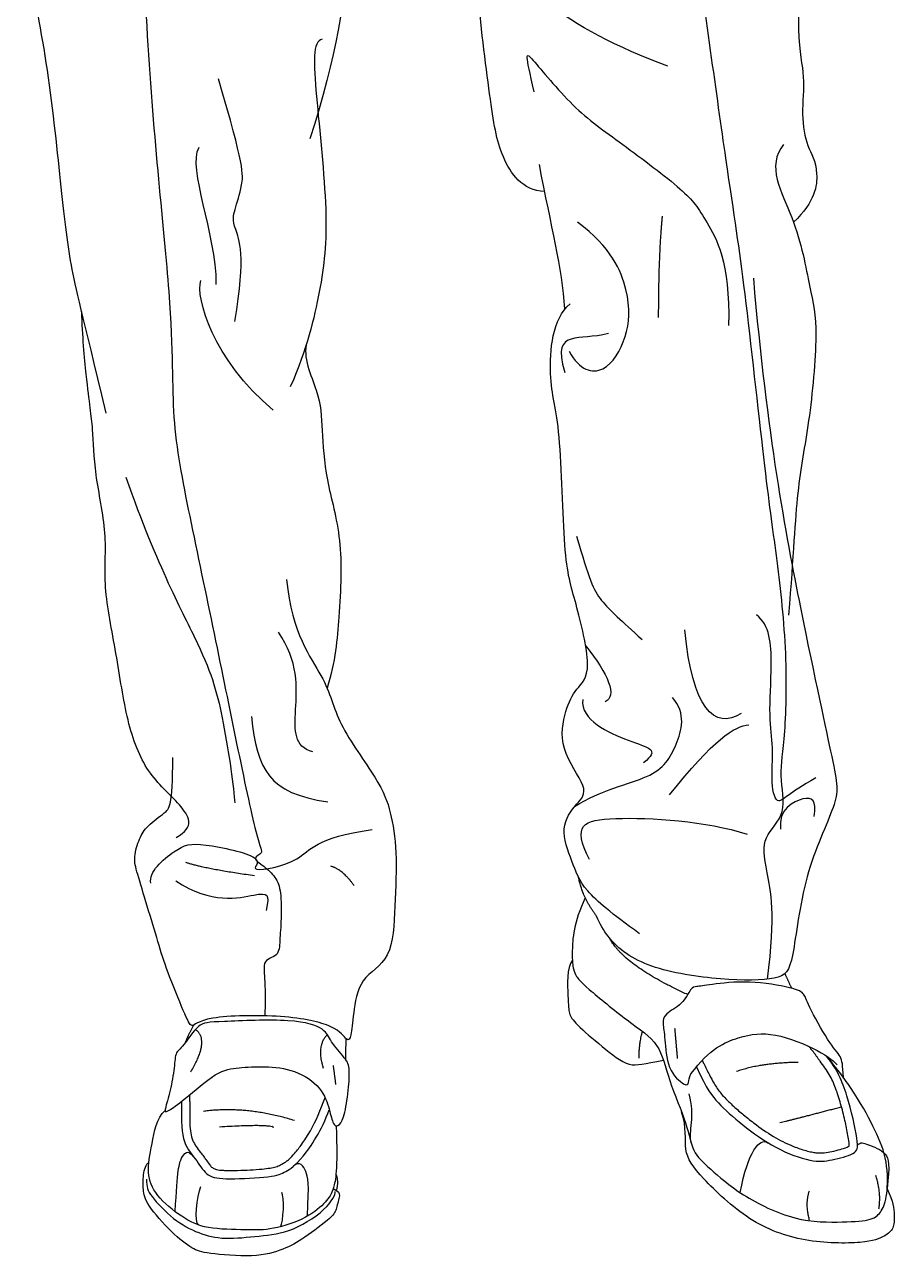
# Model space of a CAD drawing. Header units: millimetres. Extents: x -406 to 301, y 2 to 1827.
# Drawn here: x -226 to 207, y 2 to 616 of the extents above; entities that cross this region are included whole.
import ezdxf

# ---------------------------------------------------------------- set-up
doc = ezdxf.new("R2010")
doc.units = ezdxf.units.MM
doc.layers.add('ceco.net 161', color=7, linetype='Continuous')

msp = doc.modelspace()

# ---------------------------------------------------------------- linework, layer by layer
at = {"layer": 'ceco.net 161'}
for points, knots in [([(-49.23, 993.37), (-46.98, 951.97), (-37.99, 835.74), (-40.98, 804.84), (-46.17, 793.69), (-48.25, 776.3), (-55.5, 722.77), (-70.53, 700.22), (-62.23, 661.86), (-70.47, 600.9), (-84.15, 559.4)], [0.119708, 0.119708, 0.119708, 0.119708, 1, 2, 3, 4, 5, 6, 7, 8, 8, 8, 8]), ([(143.36, 818.47), (148.92, 776.61), (147.64, 766.67), (153.08, 757.38), (151.8, 737.2), (154.93, 696.77), (160.86, 663.16), (158.49, 607.79), (163.23, 590.78), (160.86, 571.4), (163.63, 554.79), (170.15, 546.63), (168.1, 528.23), (157.15, 517.93)], [0, 0, 0, 0, 1, 2, 3, 4, 5, 6, 7, 8, 9, 10, 10.788483, 10.788483, 10.788483, 10.788483]), ([(33.04, 533.22), (21.89, 533.68), (10.12, 550.49), (6.34, 575.5), (-1.91, 639.02), (-1.11, 673.03), (-7.44, 696.76), (-16.88, 731.32), (-28.8, 762.99), (-33.07, 772.98)], [0, 0, 0, 0, 1, 2, 3, 4, 5, 6, 6.525341, 6.525341, 6.525341, 6.525341]), ([(137.13, 489.94), (143.96, 411.33), (162.62, 313.26), (178.65, 241.18), (180.23, 230.5), (161.64, 192.93), (156.9, 146.26), (151.36, 139.93), (122.49, 139.54), (83.33, 145.47), (66.89, 157.4), (60.48, 168.03), (58.96, 171.81)], [0, 0, 0, 0, 1, 2, 3, 4, 5, 6, 7, 8, 9, 9.445511, 9.445511, 9.445511, 9.445511]), ([(-150.85, 211.12), (-140.92, 216.22), (-147.95, 227.67), (-165.88, 242.7), (-175.6, 268.18), (-180.41, 302.77), (-187.75, 337.57), (-184.55, 361.6), (-191.92, 393.64), (-191.92, 415.42), (-194.64, 430.69), (-197.51, 461.11), (-197.91, 473.39)], [0, 0, 0, 0, 1, 2, 3, 4, 5, 6, 7, 8, 9, 9.553824, 9.553824, 9.553824, 9.553824]), ([(-85.47, 458.28), (-88.02, 450.59), (-78.66, 432.36), (-78.15, 415.41), (-76.55, 390.1), (-67.57, 360.53), (-69.04, 325.53), (-71.37, 298.63), (-75.53, 285.62)], [0, 0, 0, 0, 1, 2, 3, 4, 5, 5.754268, 5.754268, 5.754268, 5.754268]), ([(53.31, 180.95), (47.38, 168.94), (46.41, 151.29), (47.38, 144.95), (48.62, 142.05), (51.93, 137.78), (75.54, 118.56), (90.85, 108.7), (94.22, 91.05), (104.84, 66.73), (106.37, 54.3), (114.71, 46.64), (130.12, 32.93), (158.28, 19.06), (183.3, 19.27), (196.96, 20.11), (201.16, 24.53), (204.11, 31.67), (204.32, 49.75), (198.43, 64.67), (189.82, 80.4), (180.59, 93.85), (173.58, 102.1)], [0, 0, 0, 0, 1, 2, 3, 4, 5, 6, 7, 8, 9, 10, 11, 12, 13, 14, 15, 16, 17, 18, 19, 19.672016, 19.672016, 19.672016, 19.672016]), ([(112.42, 98.41), (113.32, 96.5), (114.97, 93.09), (117.65, 88.08), (120.18, 84.25), (123.75, 80.37), (127.77, 76.54), (133.1, 72.02), (139.79, 66.77), (146.46, 62.24), (153.05, 58.76), (158.29, 56.52), (162.91, 54.96), (166.53, 54.13), (168.75, 53.8), (170.68, 53.72), (173.19, 53.88), (176.42, 54.51), (180.24, 55.42), (183.13, 56.33), (184.6, 56.99), (184.93, 57.19)], [0, 0, 0, 0, 4.615337, 8.261893, 12.418161, 14.606218, 19.762556, 24.528302, 29.862382, 38.335894, 42.101579, 46.127535, 50.768103, 52.725728, 54.248642, 55.662345, 56.92543, 59.735616, 62.838962, 65.508498, 66.34325, 66.34325, 66.34325, 66.34325]), ([(184.93, 57.19), (184.94, 57.34), (184.96, 57.95), (184.8, 59.73), (184.14, 63.84), (182.81, 70.3), (180.79, 78.18), (178.39, 85.92), (175.1, 93.14), (172.09, 97.41), (170.39, 99.49)], [0, 0, 0, 0, 0.337756, 1.322958, 3.911976, 9.423298, 15.725538, 21.649513, 27.109938, 32.999549, 32.999549, 32.999549, 32.999549]), ([(-143.93, 79.38), (-144.01, 76.55), (-144.11, 72.05), (-143.9, 66.19), (-143.36, 62.47), (-142.33, 59.48), (-140.83, 56.86), (-138.92, 54.4), (-137.23, 52.24), (-135.81, 50.23), (-134.53, 48.37), (-133.34, 46.93), (-132.14, 45.95), (-130.3, 45.35), (-128.05, 45.13), (-124.52, 44.99), (-119.88, 45.06), (-113.94, 45.29), (-108.54, 45.67), (-104.73, 46.09), (-102.02, 46.58), (-99.84, 47.2), (-97.74, 48.36), (-95.92, 49.46), (-93.9, 51.12), (-91.2, 53.97), (-88.47, 57.51), (-83.45, 64.96), (-80.29, 71.27), (-78.28, 76.76)], [0, 0, 0, 0, 6.189114, 9.828429, 12.797863, 14.366064, 16.699063, 19.3812, 21.160224, 22.685795, 24.744224, 26.089507, 26.770518, 28.088311, 30.254164, 31.704186, 35.79321, 40.401178, 44.683105, 47.61338, 48.75184, 50.706997, 52.53391, 53.980374, 55.333564, 58.239329, 62.535671, 65.085601, 77.850269, 77.850269, 77.850269, 77.850269])]:
    msp.add_open_spline(points, degree=3, knots=knots, dxfattribs=at)
for points, degree in [([(144.14, 140.43), (148.47, 172.97), (143.02, 196.98), (141.11, 211.5), (154.56, 222.57), (149.62, 242.32), (153.2, 259.17), (154.25, 305.5), (148.55, 353.75), (143.3, 389.49), (132.28, 492.37), (125.55, 533.37), (106.07, 672.93), (99.9, 735.92), (99.41, 766.19), (91.19, 805.4)], 3), ([(-165.45, 782.69), (-168.71, 719.2), (-167.67, 605.07), (-151.37, 468.65), (-153.78, 420.42), (-144.74, 374.01), (-131.48, 311.31), (-120.63, 257.66), (-109.75, 206.11), (-106.73, 203.43), (-113.44, 200.86), (-107.07, 197.06), (-100.92, 191.36), (-98.36, 184.55), (-98.25, 170.16), (-99.22, 159.27), (-99.35, 151.4), (-109.14, 150.3), (-105.97, 141.34), (-106.54, 122.14)], 3), ([(-185.63, 422.63), (-197.92, 473.74), (-203.79, 495.55), (-207.95, 533.95), (-214.92, 599.99), (-225.77, 650.02), (-226.37, 686.19), (-225.17, 718.14)], 3), ([(94.44, 595.8), (43.02, 614.39), (14.15, 640.09), (7.12, 657.89)], 3), ([(-77.88, 609.12), (-82.81, 608.27), (-81.79, 586.48), (-74.31, 518.85), (-78.22, 485.16), (-85.54, 454.89), (-93.84, 435.85)], 3), ([(27.83, 582.85), (23.21, 602.61), (23.42, 603.87), (47.38, 574.03), (69.87, 558.47), (105.27, 531.82), (111.68, 521.89), (125.45, 498.18), (124.81, 466.47)], 3), ([(-121.54, 468.31), (-115.77, 501.95), (-123.14, 517), (-121.86, 523.09), (-117.69, 536.22), (-116.73, 546.15), (-129.74, 589.35)], 3), ([(-130.75, 486.83), (-130.75, 512.9), (-145.25, 544.21), (-139.37, 555.35)], 3), ([(152.22, 556.65), (143.4, 546.01), (159.16, 519.91), (165.45, 482.7), (169.86, 466.87), (164.96, 415.23), (158.61, 386.42), (157.15, 352.73), (154.7, 321.97)], 3), ([(43.07, 474.52), (41.73, 495.75), (36.38, 515.08), (30.39, 546.68)], 3), ([(45.31, 453.52), (50.43, 443.91), (63.25, 440.71), (74.78, 460.57), (76.38, 482.03), (66.13, 505.42), (49.47, 517.91)], 3), ([(89.89, 470.31), (89.89, 501.39), (91.81, 520.93)], 2), ([(-102.32, 424.1), (-132.75, 449.73), (-141.08, 480.16), (-138.52, 488.81)], 3), ([(80.27, 163.1), (66.51, 173.22), (51.46, 185.16), (47.05, 198.65), (40.04, 216.29), (49.39, 228.75), (55.87, 234.46), (39.53, 255.74), (43.42, 275.46), (48.43, 285.48), (57.53, 292.6), (48.04, 330.97), (42.29, 347.85), (41.31, 419.63), (33.99, 437.21), (36.92, 469.92), (45.71, 477.24)], 3), ([(64.81, 462.33), (57.22, 460.44), (44.37, 461.55), (39.34, 455.07), (43.14, 443.01)], 3), ([(-175.96, 390.81), (-159.61, 344.88), (-135.46, 302.09), (-127.27, 272.46), (-121.85, 235.07), (-121.59, 228.32)], 3), ([(48.89, 361.37), (55.12, 340.1), (59.53, 328.94), (71.47, 319.34), (81.59, 309.74)], 3), ([(-95.76, 339.7), (-92.88, 312.47), (-74.38, 289.47), (-71.73, 269.22), (-48.78, 238.47), (-43.64, 224.23), (-40.48, 204.86), (-41.66, 176.77), (-42.83, 149.41), (-59.81, 141.4), (-62.48, 122.44), (-63.53, 111.3), (-65.42, 108.77), (-70.26, 117.18), (-95.69, 122.86), (-138.99, 122.02), (-142.98, 114.87), (-146.13, 122.23), (-155.8, 145.35), (-159.59, 158.17), (-165.26, 177.08), (-170.52, 194.32), (-172.24, 201.03), (-169.12, 211.09), (-165.65, 216.56), (-155.94, 223.93), (-152.47, 226.5), (-152.47, 250.9)], 3), ([(168.22, 240.79), (154.43, 232.93), (149.05, 225.62), (145.74, 237.21), (147.4, 256.79), (144.64, 270.03), (146.7, 297.44), (145.4, 317.16), (138.65, 322.09)], 3), ([(-82.68, 253.74), (-92.02, 256.34), (-91.5, 271.91), (-89.68, 299.15), (-99.8, 313.43)], 3), ([(131.13, 272.83), (117.48, 264.69), (106.86, 275.31), (102.9, 314.57)], 3), ([(53.5, 306.66), (64.96, 292.41), (69.37, 281.52), (63.16, 278.76)], 3), ([(47.97, 226.52), (60.94, 234.91), (89.35, 240.15), (99, 256.01), (103.83, 272.83), (96.79, 280.97)], 3), ([(51.99, 279.86), (50.89, 269.8), (78.47, 256.69), (91.02, 255.04), (82.33, 248.28)], 3), ([(-113.28, 271.4), (-110.43, 244.67), (-104.72, 233.25), (-75.14, 228.84)], 3), ([(95.28, 232.29), (117.2, 259.87), (127.96, 266.9), (134.86, 267.18)], 3), ([(167.46, 221.5), (168.57, 229.65), (164.78, 233.23), (149.43, 225.1), (150.67, 215.19)], 3), ([(-163.34, 188.35), (-164.85, 193.72), (-149.55, 206.82), (-140.72, 209.03), (-102.8, 200.89), (-118.52, 193.17), (-86.52, 198), (-81.28, 211.1), (-53.04, 215.03)], 3), ([(55.34, 200.07), (46.83, 217.27), (56.7, 222.72), (113.9, 219.48), (133.99, 212.67)], 3), ([(-111.7, 191.98), (-135.97, 195.28), (-145.9, 198.59)], 2), ([(-62.07, 187.08), (-67.75, 195.27), (-73.63, 196.74)], 2), ([(58.96, 171.81), (51.65, 181.49), (49.96, 191.14)], 2), ([(-151, 189.49), (-133.21, 177.63), (-105.49, 184.39), (-104.11, 183.01), (-105.91, 174.74)], 3), ([(104.39, 132.72), (72.23, 147.4), (65.46, 160.93)], 2), ([(46.87, 149.91), (43.88, 146.14), (44.88, 128.86), (44.97, 123.34), (47.77, 118.63), (61.68, 106.81), (75.89, 95.32), (82.49, 98.56), (92.31, 99.97)], 3), ([(152.83, 143.2), (154.5, 139.55), (156.18, 135.9)], 2), ([(182.02, 91.48), (181.72, 97.64), (181.35, 101.89), (175.05, 107.9), (163.56, 129.22), (162.87, 133.08), (158.32, 135.98), (134.66, 139.98), (114.46, 137.63), (108.26, 136.53), (106.19, 136.53), (102.05, 127.71), (92.4, 123.15), (91.85, 118.6), (93.09, 111.85), (93.79, 95.19), (103.82, 86.29), (104.92, 88.86), (105.08, 91.15), (106.01, 93.2)], 3), ([(-106.47, 96.72), (-111.22, 96.83), (-119.93, 96.31), (-129.99, 95.08), (-147.86, 79.22), (-155.23, 74.42), (-157.02, 73.64), (-154.11, 83.24), (-151.55, 95.42), (-151.43, 104.13), (-147.64, 106.03), (-139.5, 118.93), (-132.56, 118.99), (-90.54, 120.96), (-75.7, 115.41), (-74.58, 109.94), (-65.76, 100.33), (-63.97, 96.42), (-64.98, 83.24), (-67.1, 70.17), (-70.23, 66.93), (-72.35, 67.27), (-74.25, 75.09), (-77.71, 86.48), (-91.45, 95.64), (-101.73, 96.61), (-106.47, 96.72)], 3), ([(-142.05, 117.53), (-144.77, 112.68), (-146.32, 108.62)], 2), ([(-143.48, 94.18), (-133.74, 110.52), (-141.2, 115.3)], 2), ([(-77.25, 95.91), (-80.83, 107.08), (-75.39, 112.78)], 2), ([(-66.15, 110.82), (-66.26, 105.68), (-66.36, 100.53)], 2), ([(80.25, 100.98), (79.78, 105.85), (81.79, 114.44)], 2), ([(97.86, 115.96), (98.53, 108.42), (99.2, 100.88)], 2), ([(106.01, 93.2), (115.21, 105.8), (130.87, 112.44), (146.7, 114.48), (171.34, 104.7), (178.01, 98.89), (178.92, 97.74)], 3), ([(170.39, 99.49), (167.41, 103.97), (164.72, 106.94)], 2), ([(108.69, 96.66), (114.01, 85.34), (118.85, 78.96), (131.04, 68.03), (148.07, 55.63), (166.99, 48.91), (175.81, 49.96), (188.64, 53.32), (189.9, 57.52), (184.17, 83.62), (178.92, 95.57), (173.58, 102.1)], 3), ([(112.42, 98.41), (112.07, 99.25), (111.73, 100.09)], 2), ([(159.5, 98.93), (141.02, 98.65), (128.75, 94.38)], 2), ([(-71.11, 87.97), (-71.72, 92.67), (-72.34, 97.36)], 2), ([(-143.93, 79.38), (-143.93, 81.13), (-143.93, 82.87)], 2), ([(-78.28, 76.76), (-77.38, 79.07), (-76.48, 81.38)], 2), ([(106.24, 58.41), (104.6, 64.47), (108.38, 72.22), (105.03, 83.17)], 3), ([(-70.9, 67.27), (-70.23, 44.91), (-72.28, 34.84), (-75.44, 29.79), (-84.68, 21.38), (-103.39, 15.08), (-114.74, 15.5), (-136.39, 15.71), (-147.53, 21.17), (-161.61, 32.73), (-165.61, 43.45), (-163.08, 57.33), (-160.4, 71.22), (-156.27, 74.92)], 3), ([(-148.05, 79.51), (-148.37, 68.85), (-147.81, 58.13), (-139.99, 49.7), (-135.56, 41.7), (-126.37, 40.51), (-101.85, 41.7), (-96.41, 44.25), (-88.92, 48.85), (-78.19, 65.02), (-74.41, 75.34)], 3), ([(-91.81, 69.94), (-115.72, 77.31), (-137.16, 74.52)], 2), ([(203.88, 35.81), (206.99, 29.58), (207.55, 22.21), (207.33, 15.96), (203.19, 12.38), (194.14, 8.47), (162.2, 8.81), (134.94, 18.86), (109.69, 42.71), (101.43, 54.88), (104.09, 66.26), (101.3, 74.34)], 3), ([(150.4, 68.87), (163.63, 72.18), (181.1, 76.8)], 2), ([(-129.23, 66.81), (-104.55, 68.38), (-102.2, 66.59)], 2), ([(130.58, 33.98), (134.51, 54.66), (140.21, 61.57), (144.38, 58.87)], 3), ([(-151.24, 24.5), (-150.23, 45.71), (-148.45, 51.41), (-145.06, 55.99), (-142.1, 51.77)], 3), ([(189.07, 57.6), (190.52, 59.41), (193.43, 58.28), (204.57, 54.12), (205.16, 47.76), (203.88, 35.81)], 3), ([(-85.34, 22.23), (-84.33, 39.06), (-85.58, 44.19), (-89.02, 50.33), (-92.44, 47)], 3), ([(-72.45, 36.02), (-69.8, 34.6), (-68.7, 33.36), (-71.12, 25.66), (-71.82, 22.52), (-87.82, 10.66), (-96.51, 5.69), (-111.4, 1.42), (-136.91, 3.76), (-142.02, 5.42), (-152.91, 13.55), (-166.01, 28.58), (-167.39, 35.48), (-167.39, 42.51), (-165.94, 48.48), (-164.37, 48.94)], 3), ([(-70.8, 35.05), (-69.43, 39.74), (-71.07, 43.33)], 2), ([(-165.58, 40.64), (-165.63, 36.79), (-164.57, 33.37), (-152.11, 20.02), (-139.49, 13.43), (-127.09, 10.41), (-109, 12.42), (-93.02, 13.98), (-72.69, 27.61), (-71.15, 34.32), (-71.5, 34.55)], 3), ([(-139.51, 17.8), (-142.02, 18.77), (-140.28, 32.13), (-138.56, 37.01)], 3), ([(199.74, 25.84), (201.08, 33.87), (198.18, 42.59)], 2), ([(-98.82, 16.97), (-97.12, 19.19), (-96.76, 32.13), (-98.12, 34.12)], 3), ([(165.2, 19.98), (162.88, 28.51), (165.11, 34.88)], 2)]:
    msp.add_open_spline(points, degree=degree, dxfattribs=at)

doc.saveas('drawing.dxf')
